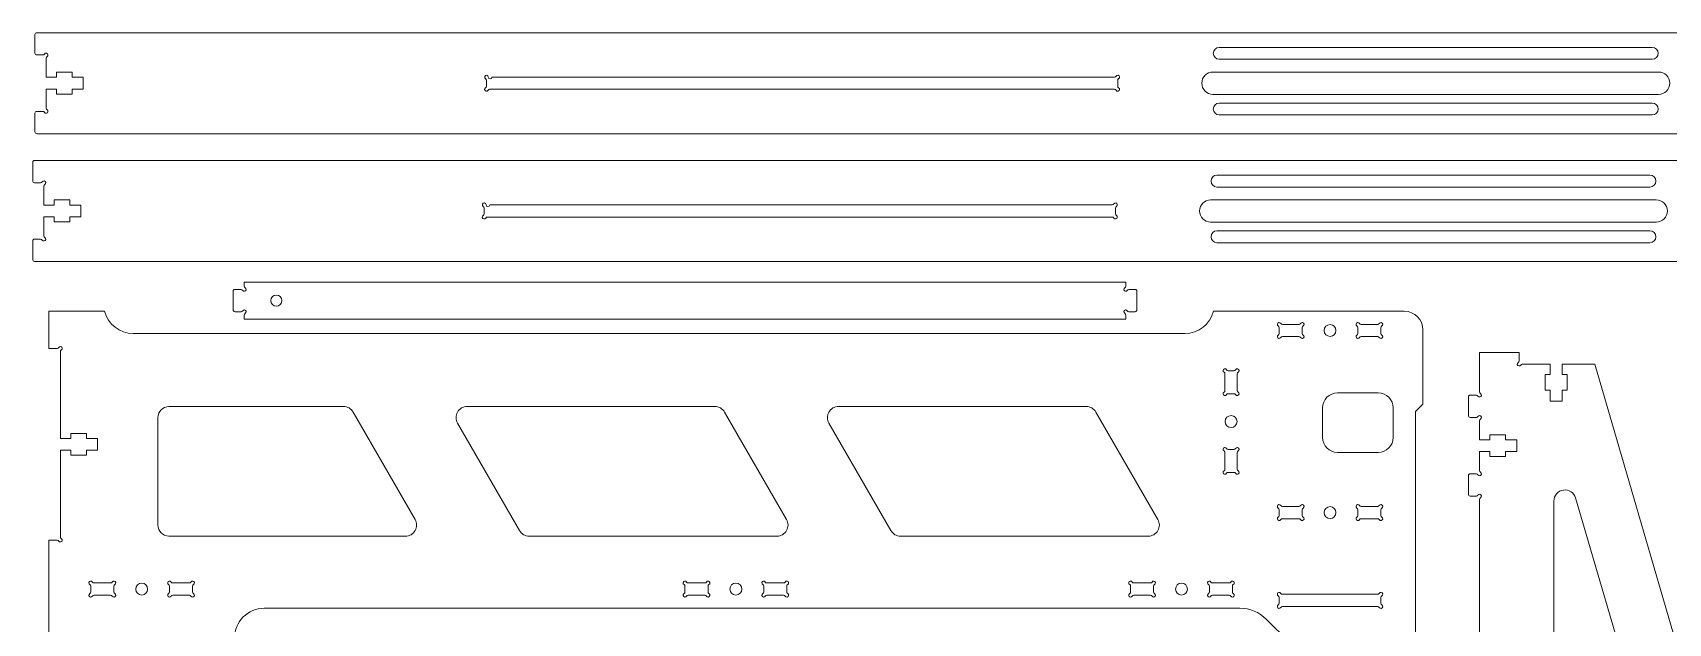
# Model space of a CAD drawing. Header units: millimetres. Extents: x 206 to 904, y 195 to 663.
# Drawn here: x 205.5 to 645.9, y 501.3 to 660.4 of the extents above; entities that cross this region are included whole.
import ezdxf

# ---------------------------------------------------------------- set-up
doc = ezdxf.new("R2010")
doc.units = ezdxf.units.MM

msp = doc.modelspace()

# ---------------------------------------------------------------- linework, layer by layer
at = {"color": 7, "linetype": 'Continuous', "lineweight": 15}
for p, q in [((206.11, 659.91), (206.11, 654.91)), ((206.61, 660.41), (725.61, 660.41)), ((641.61, 656.46), (525.01, 656.46)), ((206.61, 654.41), (208.24, 654.41)), ((209.11, 653.55), (209.11, 648.41)), ((641.61, 653.26), (525.01, 653.26)), ((209.11, 648.41), (211.91, 648.41)), ((211.91, 649.77), (216.11, 649.77)), ((211.91, 648.41), (211.91, 649.77)), ((216.11, 649.77), (216.11, 648.41)), ((216.11, 648.41), (219.11, 648.41)), ((219.11, 648.41), (219.11, 645.21)), ((327.68, 647.6), (327.68, 646.03)), ((329.18, 648.46), (496.81, 648.46)), ((497.68, 646.03), (497.68, 647.6)), ((643.31, 649.81), (523.31, 649.81)), ((209.11, 645.21), (209.11, 640.08)), ((211.91, 645.21), (209.11, 645.21)), ((211.91, 643.87), (211.91, 645.21)), ((216.11, 643.87), (211.91, 643.87)), ((216.11, 645.21), (216.11, 643.87)), ((219.11, 645.21), (216.11, 645.21)), ((496.81, 645.16), (328.54, 645.16)), ((523.31, 643.81), (643.31, 643.81)), ((206.11, 638.71), (206.11, 633.71)), ((208.24, 639.21), (206.61, 639.21)), ((641.61, 641.46), (525.01, 641.46)), ((641.61, 638.26), (525.01, 638.26)), ((725.61, 633.21), (206.61, 633.21)), ((205.5, 625.5), (205.5, 620.5)), ((206, 626), (725, 626)), ((641, 622.05), (524.4, 622.05)), ((206, 620), (207.64, 620)), ((208.5, 619.13), (208.5, 614)), ((641, 618.85), (524.4, 618.85)), ((208.5, 614), (211.3, 614)), ((211.3, 614), (211.3, 615.36)), ((211.3, 615.36), (215.5, 615.36)), ((215.5, 615.36), (215.5, 614)), ((215.5, 614), (218.5, 614)), ((218.5, 614), (218.5, 610.8)), ((327.07, 613.18), (327.07, 611.61)), ((328.57, 614.05), (496.2, 614.05)), ((497.07, 611.61), (497.07, 613.18)), ((642.7, 615.4), (522.7, 615.4)), ((208.5, 610.8), (208.5, 605.66)), ((211.3, 610.8), (208.5, 610.8)), ((211.3, 609.46), (211.3, 610.8)), ((215.5, 609.46), (211.3, 609.46)), ((215.5, 610.8), (215.5, 609.46)), ((218.5, 610.8), (215.5, 610.8)), ((496.2, 610.75), (327.94, 610.75)), ((522.7, 609.4), (642.7, 609.4)), ((205.5, 604.3), (205.5, 599.3)), ((207.64, 604.8), (206, 604.8)), ((641, 607.05), (524.4, 607.05)), ((641, 603.85), (524.4, 603.85)), ((725, 598.8), (206, 598.8)), ((259.48, 590.76), (259.48, 585.76)), ((261.61, 591.26), (259.98, 591.26)), ((262.48, 593.26), (262.48, 592.13)), ((499.83, 593.26), (262.48, 593.26)), ((499.83, 592.13), (499.83, 593.26)), ((502.33, 591.26), (500.69, 591.26)), ((502.83, 585.76), (502.83, 590.76)), ((209.85, 585.38), (209.85, 575.38)), ((224.85, 585.38), (209.85, 585.38)), ((259.98, 585.26), (261.61, 585.26)), ((262.48, 584.39), (262.48, 583.26)), ((262.48, 583.26), (499.83, 583.26)), ((499.83, 583.26), (499.83, 584.39)), ((500.69, 585.26), (502.33, 585.26)), ((574.85, 585.38), (523.5, 585.38)), ((546.48, 581.85), (542.01, 581.85)), ((567.68, 581.85), (563.21, 581.85)), ((515.75, 579.38), (232.59, 579.38)), ((541.15, 580.98), (541.15, 579.41)), ((542.01, 578.55), (546.48, 578.55)), ((547.35, 579.41), (547.35, 580.98)), ((562.35, 580.98), (562.35, 579.41)), ((563.21, 578.55), (567.68, 578.55)), ((568.55, 579.41), (568.55, 580.98)), ((579.85, 560.38), (579.85, 580.38)), ((209.85, 575.38), (212.08, 575.38)), ((212.95, 574.51), (212.95, 551.15)), ((595.11, 563.65), (595.11, 574.24)), ((595.11, 574.24), (605.76, 574.24)), ((605.76, 574.24), (605.76, 572.01)), ((526.55, 568.51), (526.55, 564.04)), ((528.99, 569.38), (527.42, 569.38)), ((529.85, 564.04), (529.85, 568.51)), ((606.63, 571.14), (614.16, 571.14)), ((614.16, 568.34), (612.81, 568.34)), ((612.81, 568.34), (612.81, 564.14)), ((614.16, 571.14), (614.16, 568.34)), ((617.36, 568.34), (617.36, 571.14)), ((617.36, 571.14), (626.11, 571.14)), ((618.71, 568.34), (617.36, 568.34)), ((618.71, 564.14), (618.71, 568.34)), ((626.11, 571.14), (719.21, 251.79)), ((612.81, 564.14), (614.16, 564.14)), ((614.16, 564.14), (614.16, 561.14)), ((617.36, 561.14), (617.36, 564.14)), ((617.36, 564.14), (618.71, 564.14)), ((242.19, 559.73), (289.19, 559.73)), ((389.19, 559.73), (322.49, 559.73)), ((489.19, 559.73), (422.49, 559.73)), ((527.42, 563.18), (528.99, 563.18)), ((552.85, 559.38), (552.85, 551.38)), ((567.85, 563.38), (556.85, 563.38)), ((571.85, 551.38), (571.85, 559.38)), ((577.85, 558.38), (579.85, 560.38)), ((592.11, 557.29), (592.11, 562.29)), ((592.61, 562.79), (594.25, 562.79)), ((614.16, 561.14), (617.36, 561.14)), ((239.19, 556.73), (239.19, 527.8)), ((291.78, 558.23), (308.48, 529.3)), ((319.89, 555.23), (336.59, 526.3)), ((391.78, 558.23), (408.48, 529.3)), ((419.89, 555.23), (436.59, 526.3)), ((491.78, 558.23), (508.48, 529.3)), ((577.85, 444.88), (577.85, 558.38)), ((594.25, 556.79), (592.61, 556.79)), ((595.11, 550.79), (595.11, 555.92)), ((212.95, 551.15), (215.75, 551.15)), ((215.75, 552.5), (219.95, 552.5)), ((215.75, 551.15), (215.75, 552.5)), ((219.95, 552.5), (219.95, 551.15)), ((219.95, 551.15), (222.95, 551.15)), ((222.95, 551.15), (222.95, 547.95)), ((597.91, 550.79), (595.11, 550.79)), ((602.11, 552.14), (597.91, 552.14)), ((597.91, 552.14), (597.91, 550.79)), ((602.11, 550.79), (602.11, 552.14)), ((605.11, 550.79), (602.11, 550.79)), ((605.11, 547.59), (605.11, 550.79)), ((212.95, 547.95), (212.95, 524.59)), ((215.75, 547.95), (212.95, 547.95)), ((215.75, 546.6), (215.75, 547.95)), ((219.95, 546.6), (215.75, 546.6)), ((219.95, 547.95), (219.95, 546.6)), ((222.95, 547.95), (219.95, 547.95)), ((526.55, 547.31), (526.55, 542.84)), ((528.99, 548.18), (527.42, 548.18)), ((529.85, 542.84), (529.85, 547.31)), ((556.85, 547.38), (567.85, 547.38)), ((595.11, 542.45), (595.11, 547.59)), ((595.11, 547.59), (597.91, 547.59)), ((597.91, 547.59), (597.91, 546.24)), ((597.91, 546.24), (602.11, 546.24)), ((602.11, 546.24), (602.11, 547.59)), ((602.11, 547.59), (605.11, 547.59)), ((527.42, 541.98), (528.99, 541.98)), ((592.11, 536.09), (592.11, 541.09)), ((592.61, 541.59), (594.25, 541.59)), ((594.25, 535.59), (592.61, 535.59)), ((595.11, 403.65), (595.11, 534.72)), ((615.11, 534.26), (615.11, 449.19)), ((645.79, 450.03), (620.99, 535.1)), ((541.15, 531.94), (541.15, 530.37)), ((546.48, 532.81), (542.01, 532.81)), ((542.01, 529.51), (546.48, 529.51)), ((547.35, 530.37), (547.35, 531.94)), ((562.35, 531.94), (562.35, 530.37)), ((567.68, 532.81), (563.21, 532.81)), ((563.21, 529.51), (567.68, 529.51)), ((568.55, 530.37), (568.55, 531.94)), ((305.89, 524.8), (242.19, 524.8)), ((405.89, 524.8), (339.19, 524.8)), ((505.89, 524.8), (439.19, 524.8)), ((209.85, 523.73), (209.85, 257.03)), ((212.08, 523.73), (209.85, 523.73)), ((221.15, 509.77), (221.15, 511.34)), ((222.01, 512.2), (226.48, 512.2)), ((227.35, 511.34), (227.35, 509.77)), ((242.35, 509.77), (242.35, 511.34)), ((243.21, 512.2), (247.68, 512.2)), ((248.55, 511.34), (248.55, 509.77)), ((381.15, 509.77), (381.15, 511.34)), ((382.01, 512.2), (386.48, 512.2)), ((387.35, 511.34), (387.35, 509.77)), ((402.35, 509.77), (402.35, 511.34)), ((403.21, 512.2), (407.68, 512.2)), ((408.55, 511.34), (408.55, 509.77)), ((501.15, 511.34), (501.15, 509.77)), ((506.48, 512.2), (502.01, 512.2)), ((507.35, 509.77), (507.35, 511.34)), ((522.35, 511.34), (522.35, 509.77)), ((527.68, 512.2), (523.21, 512.2)), ((528.55, 509.77), (528.55, 511.34)), ((226.48, 508.9), (222.01, 508.9)), ((247.68, 508.9), (243.21, 508.9)), ((386.48, 508.9), (382.01, 508.9)), ((407.68, 508.9), (403.21, 508.9)), ((502.01, 508.9), (506.48, 508.9)), ((523.21, 508.9), (527.68, 508.9)), ((541.15, 506.7), (541.15, 508.27)), ((542.01, 509.14), (567.68, 509.14)), ((568.55, 508.27), (568.55, 506.7)), ((530.6, 505.38), (267.85, 505.38)), ((537.67, 502.44), (543.8, 496.3)), ((567.68, 505.84), (542.01, 505.84))]:
    msp.add_line(p, q, dxfattribs=at)
for centre, radius in [((271.1, 588.26), 1.5), ((554.85, 580.2), 1.6), ((528.2, 555.68), 1.6), ((554.85, 531.16), 1.6), ((234.85, 510.55), 1.6), ((394.85, 510.55), 1.6), ((514.85, 510.55), 1.6)]:
    msp.add_circle(centre, radius, dxfattribs=at)
for centre, radius, start, end in [((206.61, 659.91), 0.5, 90, 180), ((525.01, 654.86), 1.6, 90, 270), ((641.61, 654.86), 1.6, 270, 90), ((206.61, 654.91), 0.5, 180, 270), ((208.24, 654.91), 0.5, 270, 330), ((209.11, 654.41), 0.5, 300, 150), ((209.61, 653.55), 0.5, 120, 180), ((327.68, 648.46), 0.5, 0.2682, 239.9997), ((327.18, 647.6), 0.5, 359.9999, 59.9997), ((328.68, 648.47), 0.5, 180.6603, 359.0714), ((496.81, 648.96), 0.5, 270, 329.9998), ((497.68, 648.46), 0.5, 299.9999, 149.9999), ((498.18, 647.6), 0.5, 120, 180), ((523.31, 646.81), 3, 90, 270), ((643.31, 646.81), 3, 270, 90), ((327.68, 645.16), 0.5, 119.9998, 329.9998), ((327.18, 646.03), 0.5, 300.0021, 0.0011), ((328.54, 644.66), 0.5, 89.9999, 149.9997), ((496.81, 644.66), 0.5, 30, 89.9999), ((497.68, 645.16), 0.5, 210, 59.9997), ((498.18, 646.03), 0.5, 180, 239.9994), ((206.61, 638.71), 0.5, 90, 180), ((208.24, 638.71), 0.5, 30, 90), ((209.11, 639.21), 0.5, 210, 60), ((209.61, 640.08), 0.5, 180, 240), ((525.01, 639.86), 1.6, 90, 270), ((641.61, 639.86), 1.6, 270, 90), ((206.61, 633.71), 0.5, 180, 270), ((206, 625.5), 0.5, 90, 180), ((524.4, 620.45), 1.6, 90, 270), ((641, 620.45), 1.6, 270, 90), ((206, 620.5), 0.5, 180, 270), ((207.64, 620.5), 0.5, 270, 330), ((208.5, 620), 0.5, 300, 150), ((209, 619.13), 0.5, 120, 180), ((327.07, 614.05), 0.5, 0.2682, 239.9997), ((326.57, 613.18), 0.5, 359.9999, 59.9997), ((328.07, 614.06), 0.5, 180.6603, 359.0714), ((496.2, 614.55), 0.5, 270, 329.9998), ((497.07, 614.05), 0.5, 299.9999, 149.9999), ((497.57, 613.18), 0.5, 120, 180), ((522.7, 612.4), 3, 90, 270), ((642.7, 612.4), 3, 270, 90), ((327.07, 610.75), 0.5, 119.9998, 329.9998), ((326.57, 611.61), 0.5, 300.0021, 0.0011), ((327.94, 610.25), 0.5, 89.9999, 149.9997), ((496.2, 610.25), 0.5, 30, 89.9999), ((497.07, 610.75), 0.5, 210, 59.9997), ((497.57, 611.61), 0.5, 180, 239.9994), ((206, 604.3), 0.5, 90, 180), ((207.64, 604.3), 0.5, 30, 90), ((208.5, 604.8), 0.5, 210, 60), ((209, 605.66), 0.5, 180, 240), ((524.4, 605.45), 1.6, 90, 270), ((641, 605.45), 1.6, 270, 90), ((206, 599.3), 0.5, 180, 270), ((259.98, 590.76), 0.5, 90, 180), ((261.61, 590.76), 0.5, 30, 90), ((262.48, 591.26), 0.5, 210, 60), ((262.98, 592.13), 0.5, 180, 240), ((499.83, 591.26), 0.5, 120, 330), ((499.33, 592.13), 0.5, 300, 0), ((500.69, 590.76), 0.5, 90, 150), ((502.33, 590.76), 0.5, 0, 90), ((232.59, 587.38), 8, 194.4776, 269.9999), ((259.98, 585.76), 0.5, 180, 270), ((261.61, 585.76), 0.5, 270, 330), ((262.48, 585.26), 0.5, 300, 150), ((262.98, 584.39), 0.5, 120, 180), ((499.83, 585.26), 0.5, 30, 240), ((499.33, 584.39), 0.5, 0, 60), ((500.69, 585.76), 0.5, 210, 270), ((502.33, 585.76), 0.5, 270, 0), ((515.75, 587.38), 8, 270, 345.5225), ((541.15, 581.85), 0.5, 29.9998, 239.9998), ((540.65, 580.98), 0.5, 359.9999, 59.9997), ((542.01, 582.35), 0.5, 209.9999, 270), ((546.48, 582.35), 0.5, 270, 329.9998), ((547.35, 581.85), 0.5, 300, 149.9997), ((547.85, 580.98), 0.5, 119.9996, 179.9993), ((562.35, 581.85), 0.5, 29.9998, 239.9998), ((561.85, 580.98), 0.5, 359.9999, 59.9997), ((563.21, 582.35), 0.5, 209.9999, 269.9998), ((567.68, 582.35), 0.5, 270, 329.9998), ((568.55, 581.85), 0.5, 299.9998, 149.9998), ((569.05, 580.98), 0.5, 119.9996, 179.9993), ((574.85, 580.38), 5, 0.0001, 90), ((541.15, 578.55), 0.5, 120, 329.9997), ((540.65, 579.41), 0.5, 299.9999, 359.9998), ((542.01, 578.05), 0.5, 89.9999, 149.9997), ((546.48, 578.05), 0.5, 30, 90), ((547.35, 578.55), 0.5, 210.0001, 59.9998), ((547.85, 579.41), 0.5, 180, 239.9998), ((562.35, 578.55), 0.5, 119.9998, 329.9998), ((561.85, 579.41), 0.5, 299.9999, 359.9998), ((563.21, 578.05), 0.5, 89.9999, 149.9997), ((567.68, 578.05), 0.5, 30, 90), ((568.55, 578.55), 0.5, 210.0001, 59.9998), ((569.05, 579.41), 0.5, 180, 239.9998), ((212.08, 575.88), 0.5, 270.0001, 330.0001), ((212.95, 575.38), 0.5, 300.0004, 150.0001), ((213.45, 574.51), 0.5, 120.0003, 180), ((526.55, 569.38), 0.5, 29.9999, 239.9999), ((526.05, 568.51), 0.5, 360, 59.9998), ((527.42, 569.88), 0.5, 210.0001, 270.0001), ((528.99, 569.88), 0.5, 269.9999, 329.9997), ((529.85, 569.38), 0.5, 300, 149.9996), ((530.35, 568.51), 0.5, 120.0005, 180.0003), ((605.76, 571.14), 0.5, 120, 329.9997), ((605.26, 572.01), 0.5, 300, 359.9999), ((606.63, 570.64), 0.5, 90, 149.9998), ((526.05, 564.04), 0.5, 300, 359.9999), ((530.35, 564.04), 0.5, 179.9999, 239.9997), ((242.19, 556.73), 3, 90, 180), ((289.19, 556.73), 3, 30, 90), ((322.49, 556.73), 3, 90, 210), ((389.19, 556.73), 3, 30, 90), ((422.49, 556.73), 3, 90, 210), ((489.19, 556.73), 3, 30, 90), ((526.55, 563.18), 0.5, 120.0001, 329.9997), ((527.42, 562.68), 0.5, 90, 149.9998), ((528.99, 562.68), 0.5, 29.9999, 90), ((529.85, 563.18), 0.5, 209.9998, 59.9998), ((556.85, 559.38), 4, 90, 180), ((567.85, 559.38), 4, 0, 90), ((592.61, 562.29), 0.5, 90, 180), ((594.25, 562.29), 0.5, 30.0002, 90), ((595.11, 562.79), 0.5, 210.0003, 59.9999), ((595.61, 563.65), 0.5, 180, 240), ((592.61, 557.29), 0.5, 179.9999, 269.9999), ((594.25, 557.29), 0.5, 270, 330), ((595.11, 556.79), 0.5, 300.0003, 150), ((595.61, 555.92), 0.5, 120.0002, 180.0001), ((556.85, 551.38), 4, 180, 270), ((567.85, 551.38), 4, 270, 0), ((526.55, 548.18), 0.5, 30.0001, 239.9997), ((526.05, 547.31), 0.5, 360, 59.9998), ((527.42, 548.68), 0.5, 210, 270.0001), ((528.99, 548.68), 0.5, 269.9999, 329.9997), ((529.85, 548.18), 0.5, 300, 149.9996), ((530.35, 547.31), 0.5, 120.0006, 180.0004), ((526.55, 541.98), 0.5, 120.0001, 329.9997), ((526.05, 542.84), 0.5, 300, 0.0001), ((527.42, 541.48), 0.5, 90, 149.9998), ((528.99, 541.48), 0.5, 29.9998, 89.9999), ((529.85, 541.98), 0.5, 209.9996, 59.9999), ((530.35, 542.84), 0.5, 179.9999, 239.9997), ((595.11, 541.59), 0.5, 210.0001, 60), ((595.61, 542.45), 0.5, 180, 240), ((592.61, 541.09), 0.5, 90, 180), ((594.25, 541.09), 0.5, 30.0002, 90), ((541.15, 532.81), 0.5, 29.9998, 239.9998), ((542.01, 533.31), 0.5, 209.9999, 270), ((546.48, 533.31), 0.5, 270, 329.9998), ((547.35, 532.81), 0.5, 300, 149.9997), ((562.35, 532.81), 0.5, 29.9998, 239.9998), ((563.21, 533.31), 0.5, 209.9999, 269.9998), ((567.68, 533.31), 0.5, 270, 329.9998), ((568.55, 532.81), 0.5, 299.9998, 149.9998), ((592.61, 536.09), 0.5, 179.9999, 269.9999), ((594.25, 536.09), 0.5, 270, 330), ((595.11, 535.59), 0.5, 300.0003, 149.9999), ((595.61, 534.72), 0.5, 120.0002, 180), ((618.11, 534.26), 3, 16.2527, 180), ((305.89, 527.8), 3, 270, 30), ((405.89, 527.8), 3, 270, 30), ((505.89, 527.8), 3, 270, 30), ((541.15, 529.51), 0.5, 120, 329.9997), ((540.65, 531.94), 0.5, 359.9999, 59.9997), ((540.65, 530.37), 0.5, 299.9999, 359.9998), ((542.01, 529.01), 0.5, 89.9999, 149.9997), ((546.48, 529.01), 0.5, 30, 90), ((547.35, 529.51), 0.5, 210.0001, 59.9998), ((547.85, 531.94), 0.5, 119.9996, 179.9993), ((547.85, 530.37), 0.5, 180, 239.9998), ((562.35, 529.51), 0.5, 119.9998, 329.9998), ((561.85, 531.94), 0.5, 359.9999, 59.9997), ((561.85, 530.37), 0.5, 299.9999, 359.9998), ((563.21, 529.01), 0.5, 89.9999, 149.9997), ((567.68, 529.01), 0.5, 30, 90), ((568.55, 529.51), 0.5, 210.0001, 59.9998), ((569.05, 531.94), 0.5, 119.9996, 179.9993), ((569.05, 530.37), 0.5, 180, 239.9998), ((212.95, 523.73), 0.5, 210.0003, 60), ((213.45, 524.59), 0.5, 180, 240.0001), ((242.19, 527.8), 3, 180, 270), ((339.19, 527.8), 3, 210, 270), ((439.19, 527.8), 3, 210, 270), ((212.08, 523.23), 0.5, 30.0003, 90.0001), ((221.15, 512.2), 0.5, 30.0002, 240.0002), ((220.65, 511.34), 0.5, 0.0002, 60.0001), ((222.01, 512.7), 0.5, 210.0003, 270.0001), ((226.48, 512.7), 0.5, 270, 330), ((227.35, 512.2), 0.5, 300.0002, 149.9999), ((227.85, 511.34), 0.5, 120.0006, 179.9998), ((242.35, 512.2), 0.5, 30.0003, 240), ((241.85, 511.34), 0.5, 0.0002, 60.0001), ((243.21, 512.7), 0.5, 210.0003, 270.0001), ((247.68, 512.7), 0.5, 269.9999, 330), ((248.55, 512.2), 0.5, 300.0002, 149.9999), ((249.05, 511.34), 0.5, 120.0006, 179.9998), ((381.15, 512.2), 0.5, 30.0003, 240), ((380.65, 511.34), 0.5, 0.0002, 60.0001), ((382.01, 512.7), 0.5, 210.0003, 270.0001), ((386.48, 512.7), 0.5, 269.9999, 330), ((387.35, 512.2), 0.5, 300.0002, 149.9999), ((387.85, 511.34), 0.5, 120.0006, 179.9998), ((402.35, 512.2), 0.5, 30.0003, 240), ((401.85, 511.34), 0.5, 0.0002, 60.0001), ((403.21, 512.7), 0.5, 210.0003, 270.0001), ((407.68, 512.7), 0.5, 270, 330), ((408.55, 512.2), 0.5, 300.0002, 149.9999), ((409.05, 511.34), 0.5, 120.0006, 179.9998), ((501.15, 512.2), 0.5, 30, 239.9997), ((500.65, 511.34), 0.5, 359.9999, 59.9997), ((502.01, 512.7), 0.5, 209.9999, 269.9998), ((506.48, 512.7), 0.5, 270, 329.9998), ((507.35, 512.2), 0.5, 300, 149.9997), ((507.85, 511.34), 0.5, 119.9996, 179.9994), ((522.35, 512.2), 0.5, 30, 239.9997), ((521.85, 511.34), 0.5, 359.9999, 59.9997), ((523.21, 512.7), 0.5, 209.9999, 270), ((527.68, 512.7), 0.5, 270, 329.9998), ((528.55, 512.2), 0.5, 299.9998, 149.9998), ((529.05, 511.34), 0.5, 119.9996, 179.9994), ((221.15, 508.9), 0.5, 120.0002, 330.0002), ((220.65, 509.77), 0.5, 300.0003, 0.0001), ((222.01, 508.4), 0.5, 90.0002, 150.0001), ((226.48, 508.4), 0.5, 30.0002, 90), ((227.35, 508.9), 0.5, 210.0002, 60.0002), ((227.85, 509.77), 0.5, 180.0001, 240), ((242.35, 508.9), 0.5, 120.0002, 330.0002), ((241.85, 509.77), 0.5, 300.0003, 0.0001), ((243.21, 508.4), 0.5, 90.0002, 150.0001), ((247.68, 508.4), 0.5, 30.0002, 90), ((248.55, 508.9), 0.5, 210.0003, 60), ((249.05, 509.77), 0.5, 180.0001, 240), ((381.15, 508.9), 0.5, 120.0002, 330.0002), ((380.65, 509.77), 0.5, 300.0003, 0.0001), ((382.01, 508.4), 0.5, 90.0002, 150.0001), ((386.48, 508.4), 0.5, 30.0002, 90), ((387.35, 508.9), 0.5, 210.0003, 60), ((387.85, 509.77), 0.5, 180.0001, 240), ((402.35, 508.9), 0.5, 120.0002, 330.0002), ((401.85, 509.77), 0.5, 300.0003, 0.0001), ((403.21, 508.4), 0.5, 90, 150.0001), ((407.68, 508.4), 0.5, 30.0002, 90), ((408.55, 508.9), 0.5, 210.0002, 60.0002), ((409.05, 509.77), 0.5, 180.0001, 240), ((501.15, 508.9), 0.5, 120, 329.9997), ((500.65, 509.77), 0.5, 299.9999, 360), ((502.01, 508.4), 0.5, 89.9999, 149.9997), ((506.48, 508.4), 0.5, 30, 90.0001), ((507.35, 508.9), 0.5, 210.0001, 59.9998), ((507.85, 509.77), 0.5, 180, 239.9998), ((522.35, 508.9), 0.5, 120, 329.9997), ((521.85, 509.77), 0.5, 299.9999, 360), ((523.21, 508.4), 0.5, 89.9999, 149.9997), ((527.68, 508.4), 0.5, 30, 90), ((528.55, 508.9), 0.5, 210.0001, 59.9998), ((529.05, 509.77), 0.5, 180, 239.9998), ((541.15, 509.14), 0.5, 30.0002, 240.0002), ((540.65, 508.27), 0.5, 0, 60.0001), ((540.65, 506.7), 0.5, 300.0003, 0.0001), ((542.01, 509.64), 0.5, 210.0003, 270.0001), ((567.68, 509.64), 0.5, 269.9999, 330), ((568.55, 509.14), 0.5, 300.0002, 149.9999), ((569.05, 508.27), 0.5, 120.0002, 180), ((569.05, 506.7), 0.5, 180.0005, 240.0004), ((267.85, 497.38), 8, 90.0001, 180), ((530.6, 495.38), 10, 44.9542, 90), ((541.15, 505.84), 0.5, 120.0003, 330), ((542.01, 505.34), 0.5, 90.0002, 150.0001), ((567.68, 505.34), 0.5, 30.0002, 90), ((568.55, 505.84), 0.5, 210.0002, 59.9999)]:
    msp.add_arc(centre, radius, start, end, dxfattribs=at)

doc.saveas('drawing.dxf')
